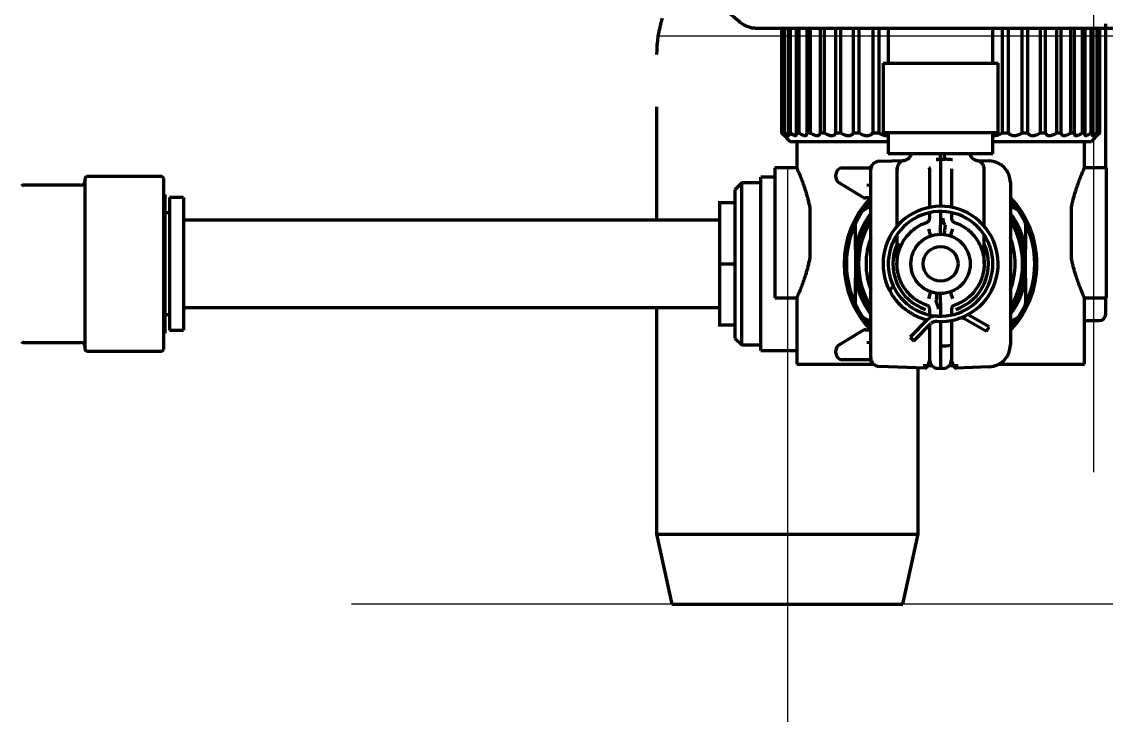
# Model space of a CAD drawing. Header units: inches. Extents: x -2898 to 7248, y 606 to 5598.
# Drawn here: x 4523.8 to 4648.2, y 2282.1 to 2361.6 of the extents above; entities that cross this region are included whole.
import ezdxf

# ---------------------------------------------------------------- set-up
doc = ezdxf.new("R2010")
doc.units = ezdxf.units.IN

# ---------------------------------------------------------------- blocks, each defined once
blk = doc.blocks.new('A$C0B5A562A')
at = {"color": 6}
for p, q in [((0, 50), (0, -50)), ((-50, 0), (50, 0))]:
    blk.add_line(p, q, dxfattribs=at)
blk = doc.blocks.new('A$C29D5572B')
at = {"color": 1}
for p, q in [((0, 50), (0, -50)), ((-50, 0), (50, 0))]:
    blk.add_line(p, q, dxfattribs=at)
blk = doc.blocks.new('A$C0F8E2EAE')
blk.add_blockref('A$C29D5572B', (0, 0))

msp = doc.modelspace()

# ---------------------------------------------------------------- linework, layer by layer
at = {"linetype": 'Continuous', "lineweight": 70}
for p, q in [((4607.94, 2360.84), (4686.54, 2360.84)), ((4610.95, 2360.84), (4610.95, 2348.84)), ((4610.97, 2348.84), (4610.97, 2360.84)), ((4611.16, 2360.84), (4611.16, 2348.84)), ((4611.3, 2348.84), (4611.3, 2360.84)), ((4611.72, 2360.84), (4611.72, 2348.84)), ((4611.97, 2348.84), (4611.97, 2360.84)), ((4612.62, 2360.84), (4612.62, 2348.84)), ((4612.97, 2348.84), (4612.97, 2360.84)), ((4613.84, 2360.84), (4613.84, 2348.84)), ((4614.29, 2348.84), (4614.29, 2360.84)), ((4615.37, 2360.84), (4615.37, 2348.84)), ((4615.9, 2348.84), (4615.9, 2360.84)), ((4617.16, 2360.84), (4617.16, 2348.84)), ((4617.77, 2348.84), (4617.77, 2360.84)), ((4619.18, 2360.84), (4619.18, 2348.84)), ((4619.87, 2348.84), (4619.87, 2360.84)), ((4621.41, 2360.84), (4621.41, 2348.84)), ((4622.14, 2348.84), (4622.14, 2360.84)), ((4623.19, 2360.84), (4623.19, 2356.84)), ((4635.19, 2356.84), (4635.19, 2360.84)), ((4636.25, 2360.84), (4636.25, 2348.84)), ((4636.98, 2348.84), (4636.98, 2360.84)), ((4638.52, 2360.84), (4638.52, 2348.84)), ((4639.2, 2348.84), (4639.2, 2360.84)), ((4640.61, 2360.84), (4640.61, 2348.84)), ((4641.23, 2348.84), (4641.23, 2360.84)), ((4642.48, 2360.84), (4642.48, 2348.84)), ((4643.02, 2348.84), (4643.02, 2360.84)), ((4644.1, 2360.84), (4644.1, 2348.84)), ((4644.54, 2348.84), (4644.54, 2360.84)), ((4645.42, 2360.84), (4645.42, 2348.84)), ((4645.77, 2348.84), (4645.77, 2360.84)), ((4646.42, 2360.84), (4646.42, 2348.84)), ((4646.67, 2348.84), (4646.67, 2360.84)), ((4647.09, 2360.84), (4647.09, 2348.84)), ((4647.23, 2348.84), (4647.23, 2360.84)), ((4647.41, 2360.84), (4647.41, 2348.84)), ((4647.44, 2348.84), (4647.44, 2360.84)), ((4648.13, 2344.84), (4648.13, 2361.35)), ((4622.59, 2356.84), (4635.79, 2356.84)), ((4622.59, 2356.84), (4622.59, 2348.84)), ((4635.79, 2348.84), (4635.79, 2356.84)), ((4596.63, 2351.84), (4596.63, 2351.84)), ((4596.63, 2351.83), (4596.63, 2338.84)), ((4610.95, 2348.84), (4610.97, 2348.84)), ((4611.09, 2348.7), (4611.94, 2347.84)), ((4611.16, 2348.84), (4611.3, 2348.84)), ((4611.72, 2348.84), (4611.97, 2348.84)), ((4612.62, 2348.84), (4612.97, 2348.84)), ((4613.84, 2348.84), (4614.29, 2348.84)), ((4615.37, 2348.84), (4615.9, 2348.84)), ((4617.16, 2348.84), (4617.77, 2348.84)), ((4619.18, 2348.84), (4619.87, 2348.84)), ((4621.41, 2348.84), (4622.14, 2348.84)), ((4635.79, 2348.84), (4622.59, 2348.84)), ((4623.19, 2348.84), (4623.19, 2346.44)), ((4635.19, 2346.44), (4635.19, 2348.84)), ((4636.25, 2348.84), (4636.98, 2348.84)), ((4638.52, 2348.84), (4639.2, 2348.84)), ((4640.61, 2348.84), (4641.23, 2348.84)), ((4642.48, 2348.84), (4643.02, 2348.84)), ((4644.1, 2348.84), (4644.54, 2348.84)), ((4645.42, 2348.84), (4645.77, 2348.84)), ((4646.42, 2348.84), (4646.67, 2348.84)), ((4646.44, 2347.84), (4647.31, 2348.71)), ((4647.09, 2348.84), (4647.23, 2348.84)), ((4647.41, 2348.84), (4647.44, 2348.84)), ((4623.19, 2347.84), (4611.94, 2347.84)), ((4612.69, 2347.84), (4612.69, 2344.75)), ((4646.44, 2347.84), (4635.19, 2347.84)), ((4645.69, 2344.75), (4645.69, 2347.84)), ((4622.16, 2345.6), (4625.06, 2345.7)), ((4629.19, 2346.44), (4623.19, 2346.44)), ((4628.68, 2345.83), (4628.72, 2345.83)), ((4628.72, 2345.83), (4629.19, 2345.84)), ((4635.19, 2346.44), (4629.19, 2346.44)), ((4629.19, 2345.84), (4629.67, 2345.83)), ((4629.19, 2345.84), (4629.19, 2342.35)), ((4629.67, 2345.83), (4629.71, 2345.83)), ((4633.32, 2345.7), (4634.78, 2345.65)), ((4610.19, 2344.84), (4610.19, 2337.39)), ((4612.74, 2344.84), (4610.19, 2344.84)), ((4617.94, 2344.84), (4620.89, 2344.84)), ((4621.19, 2343.6), (4621.19, 2344.6)), ((4624.19, 2344.83), (4624.19, 2338.15)), ((4634.19, 2338.15), (4634.19, 2344.82)), ((4648.19, 2344.84), (4645.65, 2344.84)), ((4648.19, 2344.84), (4648.19, 2329.94)), ((4531.09, 2333.84), (4531.09, 2343.64)), ((4539.89, 2343.84), (4531.29, 2343.84)), ((4540.09, 2343.64), (4540.09, 2333.84)), ((4606.39, 2343.14), (4605.59, 2342.34)), ((4606.39, 2324.54), (4606.39, 2343.14)), ((4608.59, 2343.14), (4606.39, 2343.14)), ((4608.59, 2333.84), (4608.59, 2343.79)), ((4610.19, 2343.79), (4608.59, 2343.79)), ((4617.19, 2343.77), (4617.19, 2344.09)), ((4620.33, 2341.46), (4617.56, 2343.12)), ((4621.19, 2324.09), (4621.19, 2343.6)), ((4637.19, 2343.15), (4637.19, 2324.54)), ((4530.59, 2342.84), (4523.99, 2342.84)), ((4540.29, 2341.79), (4540.09, 2341.79)), ((4540.29, 2325.89), (4540.29, 2341.79)), ((4605.59, 2342.34), (4605.59, 2325.34)), ((4621.19, 2342.84), (4620.74, 2342.83)), ((4627.94, 2340.32), (4627.94, 2342.34)), ((4629.19, 2342.35), (4629.19, 2340.44)), ((4630.44, 2342.34), (4630.44, 2340.32)), ((4540.79, 2341.44), (4540.79, 2326.24)), ((4542.39, 2341.44), (4540.79, 2341.44)), ((4542.39, 2341.44), (4542.39, 2326.24)), ((4605.59, 2340.84), (4603.68, 2340.84)), ((4621.05, 2341.39), (4620.58, 2341.39)), ((4621.19, 2341.39), (4621.05, 2341.39)), ((4540.79, 2339.67), (4540.29, 2339.67)), ((4614.19, 2340.27), (4614.19, 2334.52)), ((4627.94, 2339.06), (4627.94, 2339.71)), ((4629.19, 2339.84), (4629.19, 2338.29)), ((4630.44, 2339.71), (4630.44, 2339.06)), ((4644.19, 2334.52), (4644.19, 2340.27)), ((4603.89, 2338.84), (4542.39, 2338.84)), ((4610.19, 2337.39), (4610.19, 2329.94)), ((4624.19, 2337.16), (4624.19, 2333.82)), ((4634.19, 2333.84), (4634.19, 2337.16)), ((4619.44, 2335.51), (4619.44, 2332.18)), ((4638.94, 2332.18), (4638.94, 2335.51)), ((4531.09, 2324.04), (4531.09, 2333.84)), ((4540.09, 2333.84), (4540.09, 2324.04)), ((4603.89, 2333.84), (4605.59, 2333.84)), ((4608.59, 2323.89), (4608.59, 2333.84)), ((4623.36, 2330.75), (4623.76, 2331.31)), ((4610.19, 2329.94), (4612.74, 2329.94)), ((4612.69, 2330.04), (4612.69, 2322.34)), ((4629.19, 2329.39), (4629.19, 2327.84)), ((4645.65, 2329.94), (4648.19, 2329.94)), ((4645.69, 2322.34), (4645.69, 2330.04)), ((4648.13, 2328.09), (4648.13, 2329.94)), ((4542.39, 2328.84), (4603.89, 2328.84)), ((4596.63, 2328.84), (4596.63, 2302.84)), ((4627.94, 2327.97), (4627.94, 2328.63)), ((4630.44, 2328.63), (4630.44, 2327.97)), ((4540.29, 2328.02), (4540.79, 2328.02)), ((4627.67, 2327.42), (4625.69, 2325.44)), ((4626.11, 2325.01), (4628.09, 2326.99)), ((4629.19, 2327.24), (4629.19, 2325.34)), ((4630.44, 2327.36), (4630.44, 2325.35)), ((4632.03, 2327.51), (4634.46, 2326.11)), ((4634.76, 2326.63), (4632.33, 2328.03)), ((4645.69, 2327.34), (4647.38, 2327.34)), ((4540.09, 2325.89), (4540.29, 2325.89)), ((4540.79, 2326.24), (4542.39, 2326.24)), ((4603.68, 2326.84), (4605.59, 2326.84)), ((4617.56, 2324.56), (4620.33, 2326.22)), ((4620.58, 2326.29), (4621.05, 2326.29)), ((4621.05, 2326.29), (4621.19, 2326.29)), ((4627.94, 2325.35), (4627.94, 2326.85)), ((4634.46, 2326.11), (4634.76, 2326.63)), ((4523.99, 2324.84), (4530.59, 2324.84)), ((4605.59, 2325.34), (4606.39, 2324.54)), ((4606.39, 2324.54), (4608.59, 2324.54)), ((4620.74, 2324.86), (4621.19, 2324.84)), ((4625.69, 2325.44), (4626.11, 2325.01)), ((4629.19, 2325.34), (4629.19, 2321.84)), ((4531.29, 2323.84), (4539.89, 2323.84)), ((4608.59, 2323.89), (4612.69, 2323.89)), ((4617.19, 2323.59), (4617.19, 2323.92)), ((4621.19, 2323.09), (4621.19, 2324.09)), ((4612.69, 2322.34), (4621.53, 2322.34)), ((4620.89, 2322.84), (4617.94, 2322.84)), ((4627.46, 2321.9), (4622.16, 2322.09)), ((4626.63, 2302.84), (4626.63, 2321.93)), ((4628.24, 2322.14), (4627.19, 2322.14)), ((4631.19, 2322.14), (4630.15, 2322.14)), ((4634.78, 2322.04), (4630.93, 2321.9)), ((4635.89, 2322.34), (4645.69, 2322.34)), ((4629.19, 2321.84), (4628.91, 2321.85)), ((4629.48, 2321.85), (4629.19, 2321.84)), ((4596.63, 2302.84), (4598.38, 2294.84)), ((4596.63, 2302.84), (4626.63, 2302.84)), ((4624.88, 2294.84), (4626.63, 2302.84)), ((4598.38, 2294.84), (4624.88, 2294.84))]:
    msp.add_line(p, q, dxfattribs=at)
for radius in [3.4, 2]:
    msp.add_circle((4629.19, 2333.84), radius, dxfattribs=at)
for centre, radius, start, end in [((4610.63, 2357.84), 14, 162.7341, 180), ((4622.19, 2344.6), 1, 92, 180), ((4634.69, 2343.15), 2.5, 0, 88), ((4617.94, 2344.09), 0.75, 90, 180), ((4620.89, 2345.34), 0.5, 270, 330.2179), ((4636.15, 2344.12), 0.75, 7.4243, 33.5209), ((4530.59, 2343.34), 0.5, 270, 0), ((4531.29, 2343.64), 0.2, 90, 180), ((4539.89, 2343.64), 0.2, 0, 90), ((4617.94, 2343.77), 0.75, 180, 239.0362), ((4523.99, 2342.64), 0.2, 90, 145.1501), ((4629.19, 2333.84), 11.05, 136.2544, 223.6106), ((4629.19, 2333.84), 10.8, 137.9093, 145.4744), ((4620.58, 2341.89), 0.5, 239.0362, 270), ((4629.19, 2333.84), 11.05, 0, 43.6163), ((4629.19, 2333.84), 10.8, 34.5256, 42.2062), ((4629.19, 2333.84), 10.8, 145.4744, 154.5256), ((4629.19, 2333.84), 9.89, 143.9795, 170.3074), ((4629.19, 2333.84), 6.6, 266.435, 207.9643), ((4629.19, 2333.84), 6, 266.435, 205), ((4629.19, 2333.84), 9.89, 9.6926, 36.0205), ((4629.19, 2333.84), 10.8, 25.4744, 34.5256), ((4629.19, 2333.84), 10.8, 154.5256, 205.4744), ((4629.19, 2333.84), 9.65, 145.9969, 213.9975), ((4629.19, 2333.84), 9.4, 148.3256, 211.6687), ((4627.44, 2339.06), 0.5, 288.553, 0), ((4629.19, 2333.84), 9.65, 326.0025, 34.0031), ((4629.19, 2333.84), 9.4, 328.3313, 31.6744), ((4629.19, 2333.84), 10.8, 334.5256, 25.4744), ((4629.19, 2333.84), 8.55, 159.3338, 200.6606), ((4629.19, 2333.84), 8.55, 339.3394, 20.6663), ((4629.21, 2333.84), 5.5, 155.701, 251.447), ((4629.18, 2333.84), 5.5, 288.553, 24.299), ((4629.19, 2333.84), 11.05, 316.3838, 0), ((4629.19, 2333.84), 9.89, 189.6926, 216.0205), ((4629.19, 2333.84), 9.89, 323.9795, 350.3074), ((4629.19, 2333.84), 6.6, 207.9643, 230.365), ((4629.19, 2333.84), 6, 205, 229.9003), ((4629.19, 2333.84), 10.8, 205.4744, 214.5256), ((4629.19, 2333.84), 6, 241.3794, 266.4349), ((4630.94, 2328.63), 0.5, 108.553, 180), ((4629.19, 2333.84), 10.8, 325.4744, 334.5256), ((4629.19, 2333.84), 10.8, 214.5256, 222.2062), ((4629.19, 2333.84), 6.6, 240.7973, 256.651), ((4628.73, 2326.36), 1.5, 86.435, 135), ((4628.73, 2326.36), 0.9, 86.435, 135), ((4631.58, 2326.73), 0.9, 60, 108.565), ((4629.19, 2333.84), 10.8, 317.7938, 325.4744), ((4647.38, 2328.09), 0.75, 270, 0), ((4620.58, 2325.79), 0.5, 90, 120.9638), ((4523.99, 2325.04), 0.2, 214.8499, 270), ((4530.59, 2324.34), 0.5, 0, 90), ((4617.94, 2323.92), 0.75, 120.9638, 180), ((4629.19, 2333.84), 9.4, 270, 277.83), ((4634.69, 2324.54), 2.5, 272, 0), ((4531.29, 2324.04), 0.2, 180, 270), ((4539.89, 2324.04), 0.2, 270, 0), ((4617.94, 2323.59), 0.75, 180, 270), ((4620.89, 2322.34), 0.5, 29.7821, 90), ((4622.19, 2323.09), 1, 180, 268), ((4628.94, 2322.85), 1, 180, 268), ((4629.44, 2322.85), 1, 272.0003, 0)]:
    msp.add_arc(centre, radius, start, end, dxfattribs=at)
for centre, major_axis, ratio, start_param, end_param in [((4624.74, 2346.91), (-0.08, 1.25), 1, 3.110906, 4.269188), ((4629.75, 2347.07), (0.04, 1.25), 0.125617, 2.104923, 3.141592), ((4633.64, 2346.91), (-0.06, -1.25), 1, 5.137549, 6.080834), ((4629.75, 2338.26), (-0.16, -1.24), 0.034627, 4.716776, 5.709782), ((4627.71, 2338.04), (-0.42, 1.18), 0.029745, 3.715033, 4.5108), ((4630.68, 2338.04), (-0.42, -1.18), 0.029679, 4.913974, 5.709741), ((4627.71, 2329.65), (-0.42, -1.18), 0.029679, 1.772384, 2.56815), ((4630.68, 2329.65), (-0.42, 1.18), 0.029745, 0.573434, 1.369194), ((4628.63, 2329.43), (-0.16, -1.24), 0.034627, 1.575184, 2.568189)]:
    msp.add_ellipse(centre, major_axis=major_axis, ratio=ratio, start_param=start_param, end_param=end_param, dxfattribs=at)
for points in [[(4607.94, 2360.84), (4607.87, 2360.84), (4607.72, 2360.85), (4607.49, 2360.89), (4607.26, 2360.95), (4607.03, 2361.04), (4606.8, 2361.15), (4606.57, 2361.28), (4606.34, 2361.43), (4606.12, 2361.59), (4605.89, 2361.78), (4605.66, 2361.97), (4605.43, 2362.18), (4605.2, 2362.4), (4604.97, 2362.62), (4604.82, 2362.77), (4604.74, 2362.84)], [(4628.72, 2345.83), (4628.74, 2345.83), (4628.78, 2345.83), (4628.83, 2345.82), (4628.87, 2345.79), (4628.9, 2345.75), (4628.9, 2345.71), (4628.9, 2345.68)], [(4627.94, 2344.73), (4627.94, 2344.74), (4627.94, 2344.77), (4627.93, 2344.8), (4627.92, 2344.82), (4627.9, 2344.83), (4627.89, 2344.83), (4627.88, 2344.83)], [(4603.89, 2333.84), (4603.89, 2334.76), (4603.89, 2336.59), (4603.89, 2338.92), (4603.89, 2340.48), (4603.89, 2340.84), (4603.89, 2340.84)], [(4620.3, 2339.96), (4620.59, 2340.13), (4620.88, 2340.3), (4621.17, 2340.47)], [(4637.2, 2340.48), (4637.5, 2340.31), (4637.8, 2340.13), (4638.09, 2339.96)], [(4603.89, 2326.84), (4603.89, 2326.84), (4603.89, 2327.21), (4603.89, 2328.76), (4603.89, 2331.09), (4603.89, 2332.93), (4603.89, 2333.84)], [(4625.41, 2328.44), (4625.33, 2328.49), (4625.18, 2328.6), (4625.05, 2328.71), (4624.98, 2328.76)], [(4625.33, 2329.25), (4625.39, 2329.2), (4625.53, 2329.09), (4625.68, 2328.98), (4625.75, 2328.93)], [(4625.97, 2328.08), (4625.91, 2328.12), (4625.78, 2328.2), (4625.59, 2328.31), (4625.47, 2328.4), (4625.41, 2328.44)], [(4625.75, 2328.93), (4625.81, 2328.89), (4625.93, 2328.81), (4626.12, 2328.69), (4626.25, 2328.61), (4626.32, 2328.58)], [(4621.19, 2327.21), (4620.89, 2327.38), (4620.59, 2327.55), (4620.3, 2327.72)], [(4638.09, 2327.72), (4637.8, 2327.55), (4637.5, 2327.38), (4637.2, 2327.21)]]:
    msp.add_open_spline(points, degree=3, dxfattribs=at)
for points, knots in [([(4611.09, 2348.7), (4611.08, 2348.7), (4611.07, 2348.71), (4611.03, 2348.76), (4610.99, 2348.8), (4610.95, 2348.84)], [0, 0, 0, 0, 0.201198, 0.201198, 1, 1, 1, 1]), ([(4610.97, 2348.84), (4611.02, 2348.8), (4611.06, 2348.76), (4611.12, 2348.7), (4611.14, 2348.69), (4611.17, 2348.66), (4611.18, 2348.66), (4611.2, 2348.64), (4611.21, 2348.63), (4611.25, 2348.6), (4611.27, 2348.58), (4611.31, 2348.56), (4611.32, 2348.55), (4611.32, 2348.55), (4611.33, 2348.55), (4611.33, 2348.55)], [0, 0, 0, 0, 0.281621, 0.281621, 0.422431, 0.422431, 0.492836, 0.492836, 0.563241, 0.563241, 0.844862, 0.844862, 0.985673, 0.985673, 1, 1, 1, 1]), ([(4611.35, 2348.55), (4611.35, 2348.56), (4611.35, 2348.56), (4611.35, 2348.57), (4611.35, 2348.57), (4611.34, 2348.58), (4611.33, 2348.6), (4611.32, 2348.61), (4611.31, 2348.64), (4611.3, 2348.66), (4611.27, 2348.69), (4611.26, 2348.7), (4611.22, 2348.76), (4611.19, 2348.8), (4611.16, 2348.84)], [0, 0, 0, 0, 0.10401, 0.10401, 0.178675, 0.178675, 0.253341, 0.402673, 0.402673, 0.552005, 0.552005, 0.701337, 0.701337, 1, 1, 1, 1]), ([(4611.3, 2348.84), (4611.35, 2348.8), (4611.4, 2348.76), (4611.47, 2348.7), (4611.5, 2348.69), (4611.53, 2348.66), (4611.54, 2348.66), (4611.56, 2348.64), (4611.58, 2348.63), (4611.63, 2348.6), (4611.67, 2348.58), (4611.71, 2348.56), (4611.73, 2348.55), (4611.75, 2348.55), (4611.75, 2348.55), (4611.77, 2348.54), (4611.77, 2348.54), (4611.8, 2348.54), (4611.81, 2348.55), (4611.82, 2348.57), (4611.82, 2348.57), (4611.82, 2348.58), (4611.82, 2348.6), (4611.82, 2348.61), (4611.81, 2348.64), (4611.81, 2348.66), (4611.8, 2348.69), (4611.79, 2348.7), (4611.76, 2348.76), (4611.74, 2348.8), (4611.72, 2348.84)], [0, 0, 0, 0, 0.125, 0.125, 0.1875, 0.1875, 0.21875, 0.21875, 0.25, 0.25, 0.375, 0.375, 0.4375, 0.4375, 0.46875, 0.46875, 0.5, 0.5, 0.625, 0.625, 0.65625, 0.65625, 0.6875, 0.75, 0.75, 0.8125, 0.8125, 0.875, 0.875, 1, 1, 1, 1]), ([(4611.97, 2348.84), (4612.03, 2348.8), (4612.08, 2348.76), (4612.17, 2348.7), (4612.19, 2348.69), (4612.23, 2348.66), (4612.25, 2348.66), (4612.27, 2348.64), (4612.29, 2348.63), (4612.35, 2348.6), (4612.4, 2348.58), (4612.46, 2348.56), (4612.48, 2348.55), (4612.51, 2348.55), (4612.52, 2348.55), (4612.53, 2348.54), (4612.54, 2348.54), (4612.58, 2348.54), (4612.61, 2348.55), (4612.63, 2348.57), (4612.63, 2348.57), (4612.64, 2348.58), (4612.65, 2348.6), (4612.65, 2348.61), (4612.66, 2348.64), (4612.66, 2348.66), (4612.66, 2348.69), (4612.66, 2348.7), (4612.65, 2348.76), (4612.64, 2348.8), (4612.62, 2348.84)], [0, 0, 0, 0, 0.125, 0.125, 0.1875, 0.1875, 0.21875, 0.21875, 0.25, 0.25, 0.375, 0.375, 0.4375, 0.4375, 0.46875, 0.46875, 0.5, 0.5, 0.625, 0.625, 0.65625, 0.65625, 0.6875, 0.75, 0.75, 0.8125, 0.8125, 0.875, 0.875, 1, 1, 1, 1]), ([(4612.97, 2348.84), (4613.04, 2348.8), (4613.1, 2348.76), (4613.19, 2348.7), (4613.22, 2348.69), (4613.27, 2348.66), (4613.28, 2348.66), (4613.31, 2348.64), (4613.33, 2348.63), (4613.4, 2348.6), (4613.46, 2348.58), (4613.53, 2348.56), (4613.56, 2348.55), (4613.59, 2348.55), (4613.6, 2348.55), (4613.63, 2348.54), (4613.64, 2348.54), (4613.69, 2348.54), (4613.72, 2348.55), (4613.76, 2348.57), (4613.77, 2348.57), (4613.78, 2348.58), (4613.8, 2348.6), (4613.81, 2348.61), (4613.83, 2348.64), (4613.83, 2348.66), (4613.84, 2348.69), (4613.85, 2348.7), (4613.85, 2348.76), (4613.85, 2348.8), (4613.84, 2348.84)], [0, 0, 0, 0, 0.125, 0.125, 0.1875, 0.1875, 0.21875, 0.21875, 0.25, 0.25, 0.375, 0.375, 0.4375, 0.4375, 0.46875, 0.46875, 0.5, 0.5, 0.625, 0.625, 0.65625, 0.65625, 0.6875, 0.75, 0.75, 0.8125, 0.8125, 0.875, 0.875, 1, 1, 1, 1]), ([(4614.29, 2348.84), (4614.36, 2348.8), (4614.43, 2348.76), (4614.53, 2348.7), (4614.56, 2348.69), (4614.61, 2348.66), (4614.63, 2348.66), (4614.66, 2348.64), (4614.68, 2348.63), (4614.76, 2348.6), (4614.82, 2348.58), (4614.91, 2348.56), (4614.94, 2348.55), (4614.98, 2348.55), (4615, 2348.55), (4615.02, 2348.54), (4615.04, 2348.54), (4615.1, 2348.54), (4615.14, 2348.55), (4615.19, 2348.57), (4615.2, 2348.57), (4615.22, 2348.58), (4615.25, 2348.6), (4615.27, 2348.61), (4615.29, 2348.64), (4615.31, 2348.66), (4615.33, 2348.69), (4615.33, 2348.7), (4615.35, 2348.76), (4615.36, 2348.8), (4615.37, 2348.84)], [0, 0, 0, 0, 0.125, 0.125, 0.1875, 0.1875, 0.21875, 0.21875, 0.25, 0.25, 0.375, 0.375, 0.4375, 0.4375, 0.46875, 0.46875, 0.5, 0.5, 0.625, 0.625, 0.65625, 0.65625, 0.6875, 0.75, 0.75, 0.8125, 0.8125, 0.875, 0.875, 1, 1, 1, 1]), ([(4615.9, 2348.84), (4615.97, 2348.8), (4616.04, 2348.76), (4616.15, 2348.7), (4616.19, 2348.69), (4616.24, 2348.66), (4616.26, 2348.66), (4616.29, 2348.64), (4616.31, 2348.63), (4616.4, 2348.6), (4616.47, 2348.58), (4616.57, 2348.56), (4616.6, 2348.55), (4616.65, 2348.55), (4616.66, 2348.55), (4616.69, 2348.54), (4616.71, 2348.54), (4616.78, 2348.54), (4616.84, 2348.55), (4616.9, 2348.57), (4616.91, 2348.57), (4616.93, 2348.58), (4616.97, 2348.6), (4617, 2348.61), (4617.03, 2348.64), (4617.05, 2348.66), (4617.08, 2348.69), (4617.09, 2348.7), (4617.13, 2348.76), (4617.14, 2348.8), (4617.16, 2348.84)], [0, 0, 0, 0, 0.125, 0.125, 0.1875, 0.1875, 0.21875, 0.21875, 0.25, 0.25, 0.375, 0.375, 0.4375, 0.4375, 0.46875, 0.46875, 0.5, 0.5, 0.625, 0.625, 0.65625, 0.65625, 0.6875, 0.75, 0.75, 0.8125, 0.8125, 0.875, 0.875, 1, 1, 1, 1]), ([(4617.77, 2348.84), (4617.84, 2348.8), (4617.92, 2348.76), (4618.03, 2348.7), (4618.06, 2348.69), (4618.12, 2348.66), (4618.14, 2348.66), (4618.17, 2348.64), (4618.19, 2348.63), (4618.29, 2348.6), (4618.36, 2348.58), (4618.47, 2348.56), (4618.5, 2348.55), (4618.56, 2348.55), (4618.57, 2348.55), (4618.61, 2348.54), (4618.63, 2348.54), (4618.71, 2348.54), (4618.77, 2348.55), (4618.84, 2348.57), (4618.86, 2348.57), (4618.88, 2348.58), (4618.92, 2348.6), (4618.96, 2348.61), (4619.01, 2348.64), (4619.03, 2348.66), (4619.07, 2348.69), (4619.08, 2348.7), (4619.13, 2348.76), (4619.16, 2348.8), (4619.18, 2348.84)], [0, 0, 0, 0, 0.125, 0.125, 0.1875, 0.1875, 0.21875, 0.21875, 0.25, 0.25, 0.375, 0.375, 0.4375, 0.4375, 0.46875, 0.46875, 0.5, 0.5, 0.625, 0.625, 0.65625, 0.65625, 0.6875, 0.75, 0.75, 0.8125, 0.8125, 0.875, 0.875, 1, 1, 1, 1]), ([(4619.87, 2348.84), (4619.94, 2348.8), (4620.01, 2348.76), (4620.12, 2348.7), (4620.16, 2348.69), (4620.21, 2348.66), (4620.23, 2348.66), (4620.27, 2348.64), (4620.29, 2348.63), (4620.39, 2348.6), (4620.46, 2348.58), (4620.58, 2348.56), (4620.62, 2348.55), (4620.67, 2348.55), (4620.69, 2348.55), (4620.73, 2348.54), (4620.75, 2348.54), (4620.84, 2348.54), (4620.91, 2348.55), (4620.99, 2348.57), (4621, 2348.57), (4621.04, 2348.58), (4621.08, 2348.6), (4621.12, 2348.61), (4621.18, 2348.64), (4621.2, 2348.66), (4621.25, 2348.69), (4621.27, 2348.7), (4621.34, 2348.76), (4621.37, 2348.8), (4621.41, 2348.84)], [0, 0, 0, 0, 0.125, 0.125, 0.1875, 0.1875, 0.21875, 0.21875, 0.25, 0.25, 0.375, 0.375, 0.4375, 0.4375, 0.46875, 0.46875, 0.5, 0.5, 0.625, 0.625, 0.65625, 0.65625, 0.6875, 0.75, 0.75, 0.8125, 0.8125, 0.875, 0.875, 1, 1, 1, 1]), ([(4622.14, 2348.84), (4622.21, 2348.8), (4622.28, 2348.76), (4622.39, 2348.7), (4622.43, 2348.69), (4622.48, 2348.66), (4622.5, 2348.66), (4622.54, 2348.64), (4622.56, 2348.63), (4622.66, 2348.6), (4622.74, 2348.58), (4622.86, 2348.56), (4622.9, 2348.55), (4622.96, 2348.55), (4622.97, 2348.55), (4623.01, 2348.54), (4623.03, 2348.54), (4623.1, 2348.54), (4623.15, 2348.55), (4623.2, 2348.55)], [0, 0, 0, 0, 0.215291, 0.215291, 0.322937, 0.322937, 0.376759, 0.376759, 0.430582, 0.430582, 0.645873, 0.645873, 0.753519, 0.753519, 0.807341, 0.807341, 0.861164, 0.861164, 1, 1, 1, 1]), ([(4635.19, 2348.55), (4635.2, 2348.55), (4635.21, 2348.55), (4635.24, 2348.55), (4635.25, 2348.55), (4635.29, 2348.54), (4635.31, 2348.54), (4635.41, 2348.54), (4635.49, 2348.55), (4635.59, 2348.57), (4635.61, 2348.57), (4635.65, 2348.58), (4635.71, 2348.6), (4635.77, 2348.61), (4635.85, 2348.64), (4635.88, 2348.66), (4635.96, 2348.69), (4636, 2348.7), (4636.11, 2348.76), (4636.18, 2348.8), (4636.25, 2348.84)], [0, 0, 0, 0, 0.025315, 0.025315, 0.079464, 0.079464, 0.133613, 0.133613, 0.35021, 0.35021, 0.404359, 0.404359, 0.458508, 0.566807, 0.566807, 0.675105, 0.675105, 0.783403, 0.783403, 1, 1, 1, 1]), ([(4636.98, 2348.84), (4637.01, 2348.8), (4637.05, 2348.76), (4637.11, 2348.7), (4637.14, 2348.69), (4637.17, 2348.66), (4637.18, 2348.66), (4637.21, 2348.64), (4637.22, 2348.63), (4637.29, 2348.6), (4637.35, 2348.58), (4637.44, 2348.56), (4637.48, 2348.55), (4637.53, 2348.55), (4637.55, 2348.55), (4637.58, 2348.54), (4637.6, 2348.54), (4637.69, 2348.54), (4637.77, 2348.55), (4637.86, 2348.57), (4637.88, 2348.57), (4637.92, 2348.58), (4637.98, 2348.6), (4638.04, 2348.61), (4638.12, 2348.64), (4638.15, 2348.66), (4638.23, 2348.69), (4638.27, 2348.7), (4638.38, 2348.76), (4638.45, 2348.8), (4638.52, 2348.84)], [0, 0, 0, 0, 0.125, 0.125, 0.1875, 0.1875, 0.21875, 0.21875, 0.25, 0.25, 0.375, 0.375, 0.4375, 0.4375, 0.46875, 0.46875, 0.5, 0.5, 0.625, 0.625, 0.65625, 0.65625, 0.6875, 0.75, 0.75, 0.8125, 0.8125, 0.875, 0.875, 1, 1, 1, 1]), ([(4639.2, 2348.84), (4639.23, 2348.8), (4639.25, 2348.76), (4639.3, 2348.7), (4639.32, 2348.69), (4639.35, 2348.66), (4639.36, 2348.66), (4639.38, 2348.64), (4639.39, 2348.63), (4639.45, 2348.6), (4639.5, 2348.58), (4639.59, 2348.56), (4639.61, 2348.55), (4639.66, 2348.55), (4639.68, 2348.55), (4639.71, 2348.54), (4639.73, 2348.54), (4639.81, 2348.54), (4639.88, 2348.55), (4639.97, 2348.57), (4639.99, 2348.57), (4640.03, 2348.58), (4640.08, 2348.6), (4640.14, 2348.61), (4640.21, 2348.64), (4640.25, 2348.66), (4640.32, 2348.69), (4640.36, 2348.7), (4640.47, 2348.76), (4640.54, 2348.8), (4640.61, 2348.84)], [0, 0, 0, 0, 0.125, 0.125, 0.1875, 0.1875, 0.21875, 0.21875, 0.25, 0.25, 0.375, 0.375, 0.4375, 0.4375, 0.46875, 0.46875, 0.5, 0.5, 0.625, 0.625, 0.65625, 0.65625, 0.6875, 0.75, 0.75, 0.8125, 0.8125, 0.875, 0.875, 1, 1, 1, 1]), ([(4641.23, 2348.84), (4641.24, 2348.8), (4641.26, 2348.76), (4641.3, 2348.7), (4641.31, 2348.69), (4641.33, 2348.66), (4641.34, 2348.66), (4641.36, 2348.64), (4641.36, 2348.63), (4641.41, 2348.6), (4641.45, 2348.58), (4641.52, 2348.56), (4641.55, 2348.55), (4641.59, 2348.55), (4641.6, 2348.55), (4641.63, 2348.54), (4641.65, 2348.54), (4641.72, 2348.54), (4641.78, 2348.55), (4641.87, 2348.57), (4641.89, 2348.57), (4641.92, 2348.58), (4641.97, 2348.6), (4642.02, 2348.61), (4642.09, 2348.64), (4642.13, 2348.66), (4642.2, 2348.69), (4642.24, 2348.7), (4642.34, 2348.76), (4642.41, 2348.8), (4642.48, 2348.84)], [0, 0, 0, 0, 0.125, 0.125, 0.1875, 0.1875, 0.21875, 0.21875, 0.25, 0.25, 0.375, 0.375, 0.4375, 0.4375, 0.46875, 0.46875, 0.5, 0.5, 0.625, 0.625, 0.65625, 0.65625, 0.6875, 0.75, 0.75, 0.8125, 0.8125, 0.875, 0.875, 1, 1, 1, 1]), ([(4643.02, 2348.84), (4643.03, 2348.8), (4643.03, 2348.76), (4643.05, 2348.7), (4643.06, 2348.69), (4643.08, 2348.66), (4643.08, 2348.66), (4643.09, 2348.64), (4643.1, 2348.63), (4643.13, 2348.6), (4643.16, 2348.58), (4643.22, 2348.56), (4643.24, 2348.55), (4643.28, 2348.55), (4643.29, 2348.55), (4643.31, 2348.54), (4643.33, 2348.54), (4643.39, 2348.54), (4643.44, 2348.55), (4643.52, 2348.57), (4643.53, 2348.57), (4643.57, 2348.58), (4643.61, 2348.6), (4643.66, 2348.61), (4643.73, 2348.64), (4643.76, 2348.66), (4643.83, 2348.69), (4643.86, 2348.7), (4643.96, 2348.76), (4644.03, 2348.8), (4644.1, 2348.84)], [0, 0, 0, 0, 0.125, 0.125, 0.1875, 0.1875, 0.21875, 0.21875, 0.25, 0.25, 0.375, 0.375, 0.4375, 0.4375, 0.46875, 0.46875, 0.5, 0.5, 0.625, 0.625, 0.65625, 0.65625, 0.6875, 0.75, 0.75, 0.8125, 0.8125, 0.875, 0.875, 1, 1, 1, 1]), ([(4644.54, 2348.84), (4644.54, 2348.8), (4644.54, 2348.76), (4644.54, 2348.7), (4644.54, 2348.69), (4644.55, 2348.66), (4644.55, 2348.66), (4644.56, 2348.64), (4644.56, 2348.63), (4644.58, 2348.6), (4644.6, 2348.58), (4644.65, 2348.56), (4644.66, 2348.55), (4644.69, 2348.55), (4644.7, 2348.55), (4644.72, 2348.54), (4644.73, 2348.54), (4644.78, 2348.54), (4644.83, 2348.55), (4644.89, 2348.57), (4644.9, 2348.57), (4644.93, 2348.58), (4644.97, 2348.6), (4645.01, 2348.61), (4645.07, 2348.64), (4645.1, 2348.66), (4645.16, 2348.69), (4645.2, 2348.7), (4645.29, 2348.76), (4645.35, 2348.8), (4645.42, 2348.84)], [0, 0, 0, 0, 0.125, 0.125, 0.1875, 0.1875, 0.21875, 0.21875, 0.25, 0.25, 0.375, 0.375, 0.4375, 0.4375, 0.46875, 0.46875, 0.5, 0.5, 0.625, 0.625, 0.65625, 0.65625, 0.6875, 0.75, 0.75, 0.8125, 0.8125, 0.875, 0.875, 1, 1, 1, 1]), ([(4645.77, 2348.84), (4645.75, 2348.8), (4645.74, 2348.76), (4645.73, 2348.7), (4645.73, 2348.69), (4645.73, 2348.66), (4645.73, 2348.66), (4645.73, 2348.64), (4645.73, 2348.63), (4645.73, 2348.6), (4645.75, 2348.58), (4645.77, 2348.56), (4645.78, 2348.55), (4645.8, 2348.55), (4645.81, 2348.55), (4645.82, 2348.54), (4645.83, 2348.54), (4645.87, 2348.54), (4645.9, 2348.55), (4645.96, 2348.57), (4645.97, 2348.57), (4645.99, 2348.58), (4646.02, 2348.6), (4646.06, 2348.61), (4646.11, 2348.64), (4646.14, 2348.66), (4646.19, 2348.69), (4646.22, 2348.7), (4646.3, 2348.76), (4646.36, 2348.8), (4646.42, 2348.84)], [0, 0, 0, 0, 0.125, 0.125, 0.1875, 0.1875, 0.21875, 0.21875, 0.25, 0.25, 0.375, 0.375, 0.4375, 0.4375, 0.46875, 0.46875, 0.5, 0.5, 0.625, 0.625, 0.65625, 0.65625, 0.6875, 0.75, 0.75, 0.8125, 0.8125, 0.875, 0.875, 1, 1, 1, 1]), ([(4646.67, 2348.84), (4646.64, 2348.8), (4646.62, 2348.76), (4646.6, 2348.7), (4646.59, 2348.69), (4646.58, 2348.66), (4646.58, 2348.66), (4646.57, 2348.64), (4646.57, 2348.63), (4646.56, 2348.6), (4646.56, 2348.58), (4646.57, 2348.56), (4646.58, 2348.55), (4646.59, 2348.55), (4646.59, 2348.55), (4646.6, 2348.54), (4646.61, 2348.54), (4646.63, 2348.54), (4646.66, 2348.55), (4646.7, 2348.57), (4646.71, 2348.57), (4646.72, 2348.58), (4646.75, 2348.6), (4646.78, 2348.61), (4646.82, 2348.64), (4646.84, 2348.66), (4646.89, 2348.69), (4646.91, 2348.7), (4646.99, 2348.76), (4647.04, 2348.8), (4647.09, 2348.84)], [0, 0, 0, 0, 0.125, 0.125, 0.1875, 0.1875, 0.21875, 0.21875, 0.25, 0.25, 0.375, 0.375, 0.4375, 0.4375, 0.46875, 0.46875, 0.5, 0.5, 0.625, 0.625, 0.65625, 0.65625, 0.6875, 0.75, 0.75, 0.8125, 0.8125, 0.875, 0.875, 1, 1, 1, 1]), ([(4647.23, 2348.84), (4647.2, 2348.8), (4647.17, 2348.76), (4647.13, 2348.7), (4647.11, 2348.69), (4647.1, 2348.66), (4647.09, 2348.66), (4647.08, 2348.64), (4647.08, 2348.63), (4647.06, 2348.6), (4647.04, 2348.58), (4647.04, 2348.56), (4647.04, 2348.55), (4647.04, 2348.55), (4647.04, 2348.55), (4647.04, 2348.54), (4647.04, 2348.54), (4647.05, 2348.54), (4647.07, 2348.55), (4647.1, 2348.57), (4647.1, 2348.57), (4647.11, 2348.58), (4647.13, 2348.6), (4647.16, 2348.61), (4647.19, 2348.64), (4647.21, 2348.66), (4647.24, 2348.69), (4647.26, 2348.7), (4647.32, 2348.76), (4647.37, 2348.8), (4647.41, 2348.84)], [0, 0, 0, 0, 0.125, 0.125, 0.1875, 0.1875, 0.21875, 0.21875, 0.25, 0.25, 0.375, 0.375, 0.4375, 0.4375, 0.46875, 0.46875, 0.5, 0.5, 0.625, 0.625, 0.65625, 0.65625, 0.6875, 0.75, 0.75, 0.8125, 0.8125, 0.875, 0.875, 1, 1, 1, 1]), ([(4647.44, 2348.84), (4647.4, 2348.8), (4647.36, 2348.76), (4647.31, 2348.71), (4647.31, 2348.71), (4647.3, 2348.7)], [0, 0, 0, 0, 0.808653, 0.808653, 1, 1, 1, 1]), ([(4625, 2345.68), (4624.89, 2345.66), (4624.67, 2345.58), (4624.4, 2345.34), (4624.22, 2345.02), (4624.19, 2344.79), (4624.2, 2344.67)], [0, 0, 0, 0, 0.242094, 0.500003, 0.75791, 1, 1, 1, 1]), ([(4629.19, 2345.84), (4629.19, 2345.84), (4629.19, 2345.85), (4629.19, 2345.88), (4629.19, 2345.89), (4629.19, 2345.9), (4629.19, 2345.91), (4629.19, 2345.92), (4629.19, 2345.93), (4629.19, 2345.97), (4629.19, 2346.01), (4629.19, 2346.06), (4629.19, 2346.08), (4629.19, 2346.1), (4629.19, 2346.11), (4629.19, 2346.15), (4629.19, 2346.18), (4629.19, 2346.27), (4629.19, 2346.33), (4629.19, 2346.41), (4629.19, 2346.43), (4629.19, 2346.44)], [0, 0, 0, 0, 0.187676, 0.187676, 0.284151, 0.284151, 0.332389, 0.332389, 0.380627, 0.380627, 0.573578, 0.573578, 0.621816, 0.621816, 0.670053, 0.670053, 0.766529, 0.766529, 0.95948, 0.95948, 1, 1, 1, 1]), ([(4630.56, 2345.78), (4630.48, 2345.78), (4630.41, 2345.78), (4630.26, 2345.79), (4630.19, 2345.79), (4630.05, 2345.8), (4629.98, 2345.81), (4629.88, 2345.82), (4629.85, 2345.82), (4629.78, 2345.82), (4629.74, 2345.82), (4629.71, 2345.83)], [0, 0, 0, 0, 0.25, 0.25, 0.5, 0.5, 0.75, 0.75, 0.875, 0.875, 1, 1, 1, 1]), ([(4634.19, 2344.67), (4634.19, 2344.79), (4634.16, 2345.02), (4633.99, 2345.34), (4633.72, 2345.58), (4633.5, 2345.66), (4633.38, 2345.68)], [0, 0, 0, 0, 0.242095, 0.500006, 0.757914, 1, 1, 1, 1]), ([(4612.69, 2344.84), (4612.69, 2344.84), (4612.7, 2344.83), (4612.72, 2344.79), (4612.73, 2344.75), (4612.74, 2344.75), (4612.74, 2344.73), (4612.75, 2344.72), (4612.76, 2344.7), (4612.77, 2344.68), (4612.79, 2344.62), (4612.84, 2344.52), (4612.91, 2344.34), (4612.98, 2344.2), (4613.03, 2344.08), (4613.04, 2344.04), (4613.07, 2343.97), (4613.08, 2343.95), (4613.09, 2343.91), (4613.14, 2343.79), (4613.23, 2343.58), (4613.35, 2343.26), (4613.43, 2343.03), (4613.49, 2342.85), (4613.53, 2342.75), (4613.56, 2342.66), (4613.58, 2342.59), (4613.59, 2342.56), (4613.65, 2342.39), (4613.73, 2342.12), (4613.86, 2341.69), (4613.98, 2341.24), (4614.05, 2340.93), (4614.13, 2340.6), (4614.16, 2340.44), (4614.19, 2340.27)], [0, 0, 0, 0, 0.062266, 0.124781, 0.124781, 0.14041, 0.14041, 0.156039, 0.156039, 0.187297, 0.187297, 0.249812, 0.312328, 0.374844, 0.374844, 0.406102, 0.406102, 0.42173, 0.42173, 0.437359, 0.499875, 0.562391, 0.624906, 0.624906, 0.656164, 0.671793, 0.671793, 0.687422, 0.687422, 0.749937, 0.812453, 0.874969, 0.937484, 0.937484, 1, 1, 1, 1]), ([(4627.94, 2342.34), (4627.94, 2342.51), (4627.94, 2342.87), (4627.94, 2343.37), (4627.94, 2343.82), (4627.94, 2344.22), (4627.94, 2344.53), (4627.94, 2344.68), (4627.94, 2344.73)], [0, 0, 0, 0, 0.166853, 0.330789, 0.494535, 0.660664, 0.82941, 1, 1, 1, 1]), ([(4630.44, 2344.73), (4630.44, 2344.68), (4630.44, 2344.53), (4630.44, 2344.22), (4630.44, 2343.83), (4630.44, 2343.38), (4630.44, 2342.88), (4630.44, 2342.52), (4630.44, 2342.34)], [0, 0, 0, 0, 0.170153, 0.338815, 0.505661, 0.664621, 0.826311, 1, 1, 1, 1]), ([(4644.19, 2340.27), (4644.23, 2340.44), (4644.26, 2340.6), (4644.33, 2340.93), (4644.41, 2341.24), (4644.53, 2341.7), (4644.61, 2341.98), (4644.68, 2342.19), (4644.7, 2342.26), (4644.73, 2342.36), (4644.74, 2342.4), (4644.76, 2342.46), (4644.82, 2342.63), (4644.92, 2342.91), (4645.04, 2343.26), (4645.16, 2343.58), (4645.24, 2343.77), (4645.28, 2343.88), (4645.29, 2343.91), (4645.31, 2343.95), (4645.32, 2343.97), (4645.35, 2344.04), (4645.36, 2344.08), (4645.41, 2344.2), (4645.47, 2344.34), (4645.55, 2344.52), (4645.59, 2344.62), (4645.63, 2344.7), (4645.64, 2344.73), (4645.66, 2344.77), (4645.66, 2344.77), (4645.67, 2344.79), (4645.68, 2344.8), (4645.68, 2344.82), (4645.69, 2344.84), (4645.69, 2344.84), (4645.69, 2344.84)], [0, 0, 0, 0, 0.062484, 0.062484, 0.124969, 0.187453, 0.249938, 0.249938, 0.28118, 0.28118, 0.296801, 0.296801, 0.312422, 0.374906, 0.437391, 0.499875, 0.562359, 0.562359, 0.577981, 0.577981, 0.593602, 0.593602, 0.624844, 0.624844, 0.687328, 0.749813, 0.812297, 0.812297, 0.874781, 0.874781, 0.890402, 0.890402, 0.906023, 0.937266, 0.937266, 1, 1, 1, 1]), ([(4619.44, 2335.51), (4619.44, 2336.01), (4619.44, 2336.51), (4619.44, 2337.5), (4619.44, 2338), (4619.44, 2338.49)], [0, 0, 0, 0, 0.5, 0.5, 1, 1, 1, 1]), ([(4627.6, 2329.1), (4627.32, 2329.2), (4627.05, 2329.32), (4626.55, 2329.59), (4626.31, 2329.75), (4625.88, 2330.09), (4625.68, 2330.28), (4625.32, 2330.68), (4625.16, 2330.88), (4624.87, 2331.31), (4624.75, 2331.54), (4624.54, 2331.99), (4624.46, 2332.22), (4624.33, 2332.67), (4624.28, 2332.9), (4624.21, 2333.35), (4624.2, 2333.57), (4624.19, 2333.79), (4624.19, 2333.8), (4624.19, 2333.8), (4624.19, 2333.8), (4624.19, 2333.82), (4624.19, 2333.84), (4624.19, 2333.89), (4624.2, 2333.99), (4624.2, 2334.07), (4624.21, 2334.24), (4624.22, 2334.36), (4624.26, 2334.7), (4624.31, 2334.93), (4624.44, 2335.4), (4624.52, 2335.63), (4624.72, 2336.09), (4624.84, 2336.32), (4625.13, 2336.76), (4625.29, 2336.98), (4625.65, 2337.38), (4625.85, 2337.57), (4626.29, 2337.93), (4626.53, 2338.09), (4627.04, 2338.37), (4627.32, 2338.49), (4627.6, 2338.58)], [0, 0, 0, 0, 0.0625, 0.0625, 0.125, 0.125, 0.1875, 0.1875, 0.25, 0.25, 0.3125, 0.3125, 0.375, 0.375, 0.4375, 0.4375, 0.5, 0.5, 0.500488, 0.500488, 0.500977, 0.501953, 0.503906, 0.507812, 0.515625, 0.53125, 0.53125, 0.5625, 0.5625, 0.625, 0.625, 0.6875, 0.6875, 0.75, 0.75, 0.8125, 0.8125, 0.875, 0.875, 0.9375, 0.9375, 1, 1, 1, 1]), ([(4629.19, 2337.22), (4629.19, 2337.22), (4629.19, 2337.22), (4629.19, 2337.23), (4629.19, 2337.24), (4629.19, 2337.3), (4629.19, 2337.35), (4629.19, 2337.44), (4629.19, 2337.47), (4629.19, 2337.52), (4629.19, 2337.53), (4629.19, 2337.57), (4629.19, 2337.58), (4629.19, 2337.67), (4629.19, 2337.74), (4629.19, 2337.83), (4629.19, 2337.85), (4629.19, 2337.89), (4629.19, 2337.91), (4629.19, 2337.97), (4629.19, 2338.01), (4629.19, 2338.13), (4629.19, 2338.21), (4629.19, 2338.29)], [0, 0, 0, 0, 0.002944, 0.002944, 0.050423, 0.050423, 0.240338, 0.240338, 0.335296, 0.335296, 0.382775, 0.382775, 0.430254, 0.430254, 0.620169, 0.620169, 0.667648, 0.667648, 0.715127, 0.715127, 0.810085, 0.810085, 1, 1, 1, 1]), ([(4629.71, 2338.26), (4629.71, 2338.26), (4629.71, 2338.26), (4629.66, 2338.33), (4629.58, 2338.49), (4629.5, 2338.76), (4629.48, 2338.96), (4629.48, 2339.06)], [0, 0, 0, 0, 0.000075, 0.000075, 0.333383, 0.666692, 1, 1, 1, 1]), ([(4630.44, 2339.06), (4630.44, 2339.01), (4630.45, 2338.95), (4630.48, 2338.85), (4630.51, 2338.81), (4630.57, 2338.72), (4630.61, 2338.69), (4630.69, 2338.62), (4630.74, 2338.6), (4630.78, 2338.58)], [0, 0, 0, 0, 0.25, 0.25, 0.5, 0.5, 0.75, 0.75, 1, 1, 1, 1]), ([(4630.78, 2338.58), (4631.07, 2338.49), (4631.34, 2338.37), (4631.85, 2338.09), (4632.08, 2337.93), (4632.52, 2337.59), (4632.72, 2337.4), (4633.08, 2337), (4633.24, 2336.79), (4633.53, 2336.35), (4633.65, 2336.13), (4633.85, 2335.67), (4633.94, 2335.44), (4634.07, 2334.98), (4634.12, 2334.75), (4634.18, 2334.3), (4634.19, 2334.07), (4634.19, 2333.84), (4634.19, 2333.83), (4634.19, 2333.8), (4634.19, 2333.76), (4634.19, 2333.66), (4634.19, 2333.58), (4634.18, 2333.41), (4634.16, 2333.29), (4634.12, 2332.95), (4634.07, 2332.72), (4633.94, 2332.26), (4633.86, 2332.03), (4633.65, 2331.57), (4633.53, 2331.34), (4633.25, 2330.91), (4633.09, 2330.7), (4632.73, 2330.29), (4632.53, 2330.11), (4632.09, 2329.76), (4631.85, 2329.6), (4631.34, 2329.32), (4631.07, 2329.2), (4630.78, 2329.1)], [0, 0, 0, 0, 0.0625, 0.0625, 0.125, 0.125, 0.1875, 0.1875, 0.25, 0.25, 0.3125, 0.3125, 0.375, 0.375, 0.4375, 0.4375, 0.5, 0.5, 0.503906, 0.503906, 0.507812, 0.515625, 0.53125, 0.53125, 0.5625, 0.5625, 0.625, 0.625, 0.6875, 0.6875, 0.75, 0.75, 0.8125, 0.8125, 0.875, 0.875, 0.9375, 0.9375, 1, 1, 1, 1]), ([(4638.94, 2338.49), (4638.94, 2338), (4638.94, 2337.5), (4638.94, 2336.51), (4638.94, 2336.01), (4638.94, 2335.51)], [0, 0, 0, 0, 0.5, 0.5, 1, 1, 1, 1]), ([(4624.2, 2336.11), (4624.2, 2336.11), (4624.21, 2336.1), (4624.22, 2336.1), (4624.23, 2336.09), (4624.24, 2336.09), (4624.25, 2336.08), (4624.26, 2336.08), (4624.27, 2336.08), (4624.28, 2336.07), (4624.28, 2336.07), (4624.29, 2336.06), (4624.3, 2336.06), (4624.31, 2336.05), (4624.32, 2336.05), (4624.33, 2336.05), (4624.34, 2336.04), (4624.35, 2336.04), (4624.36, 2336.03), (4624.37, 2336.03), (4624.37, 2336.03), (4624.38, 2336.02), (4624.39, 2336.02), (4624.4, 2336.01), (4624.41, 2336.01), (4624.42, 2336.01), (4624.42, 2336), (4624.43, 2336), (4624.44, 2336), (4624.45, 2335.99), (4624.46, 2335.99), (4624.46, 2335.99), (4624.47, 2335.98), (4624.48, 2335.98), (4624.48, 2335.98), (4624.49, 2335.97), (4624.5, 2335.97), (4624.51, 2335.97), (4624.51, 2335.96), (4624.52, 2335.96), (4624.52, 2335.96), (4624.53, 2335.95), (4624.54, 2335.95), (4624.54, 2335.95), (4624.55, 2335.95), (4624.55, 2335.94), (4624.56, 2335.94), (4624.56, 2335.94), (4624.57, 2335.94), (4624.57, 2335.93), (4624.58, 2335.93), (4624.58, 2335.93), (4624.59, 2335.93), (4624.59, 2335.93), (4624.59, 2335.92), (4624.6, 2335.92), (4624.6, 2335.92), (4624.61, 2335.92), (4624.61, 2335.92), (4624.61, 2335.91), (4624.61, 2335.91), (4624.62, 2335.91), (4624.62, 2335.91), (4624.62, 2335.91), (4624.62, 2335.91), (4624.63, 2335.91), (4624.63, 2335.91), (4624.63, 2335.91), (4624.63, 2335.9), (4624.63, 2335.9), (4624.63, 2335.9), (4624.63, 2335.9), (4624.64, 2335.9), (4624.64, 2335.9), (4624.64, 2335.9), (4624.64, 2335.9), (4624.64, 2335.9), (4624.64, 2335.9)], [0, 0, 0, 0, 0.013859, 0.027704, 0.041535, 0.055353, 0.069157, 0.082947, 0.096724, 0.110487, 0.124236, 0.137971, 0.151693, 0.165401, 0.179095, 0.192776, 0.206443, 0.220096, 0.233735, 0.247361, 0.260973, 0.274571, 0.288156, 0.301727, 0.315284, 0.328827, 0.342357, 0.355873, 0.369375, 0.382864, 0.396339, 0.4098, 0.423247, 0.436681, 0.450101, 0.463507, 0.4769, 0.490278, 0.503644, 0.516995, 0.530333, 0.543657, 0.556967, 0.570263, 0.583546, 0.596815, 0.610071, 0.623313, 0.636541, 0.649755, 0.662955, 0.676142, 0.689315, 0.702475, 0.71562, 0.728752, 0.741871, 0.754975, 0.768066, 0.781143, 0.794207, 0.807256, 0.820293, 0.833315, 0.846323, 0.859318, 0.872299, 0.885267, 0.898221, 0.911161, 0.924087, 0.937, 0.949899, 0.962784, 0.975655, 0.988513, 1, 1, 1, 1]), ([(4614.19, 2334.52), (4614.16, 2334.35), (4614.13, 2334.18), (4614.05, 2333.86), (4613.98, 2333.54), (4613.86, 2333.09), (4613.77, 2332.8), (4613.71, 2332.59), (4613.69, 2332.53), (4613.66, 2332.42), (4613.64, 2332.39), (4613.62, 2332.32), (4613.57, 2332.16), (4613.47, 2331.87), (4613.35, 2331.53), (4613.23, 2331.21), (4613.15, 2331.02), (4613.1, 2330.9), (4613.09, 2330.88), (4613.08, 2330.84), (4613.07, 2330.81), (4613.04, 2330.75), (4613.03, 2330.71), (4612.98, 2330.59), (4612.91, 2330.45), (4612.84, 2330.27), (4612.8, 2330.17), (4612.76, 2330.09), (4612.74, 2330.05), (4612.73, 2330.02), (4612.73, 2330.01), (4612.72, 2330), (4612.71, 2329.98), (4612.71, 2329.97), (4612.7, 2329.95), (4612.69, 2329.94), (4612.69, 2329.94)], [0, 0, 0, 0, 0.062484, 0.062484, 0.124969, 0.187453, 0.249938, 0.249938, 0.28118, 0.28118, 0.296801, 0.296801, 0.312422, 0.374906, 0.437391, 0.499875, 0.562359, 0.562359, 0.577981, 0.577981, 0.593602, 0.593602, 0.624844, 0.624844, 0.687328, 0.749813, 0.812297, 0.812297, 0.874781, 0.874781, 0.890402, 0.890402, 0.906023, 0.937266, 0.937266, 1, 1, 1, 1]), ([(4645.69, 2329.94), (4645.69, 2329.94), (4645.69, 2329.96), (4645.67, 2330), (4645.65, 2330.03), (4645.65, 2330.04), (4645.64, 2330.06), (4645.64, 2330.06), (4645.63, 2330.09), (4645.62, 2330.11), (4645.59, 2330.17), (4645.55, 2330.26), (4645.47, 2330.45), (4645.41, 2330.59), (4645.36, 2330.71), (4645.35, 2330.75), (4645.32, 2330.81), (4645.31, 2330.84), (4645.29, 2330.88), (4645.25, 2330.99), (4645.16, 2331.21), (4645.04, 2331.53), (4644.96, 2331.76), (4644.89, 2331.94), (4644.86, 2332.03), (4644.83, 2332.13), (4644.81, 2332.2), (4644.8, 2332.23), (4644.74, 2332.39), (4644.66, 2332.66), (4644.53, 2333.09), (4644.41, 2333.54), (4644.33, 2333.86), (4644.26, 2334.18), (4644.23, 2334.35), (4644.19, 2334.52)], [0, 0, 0, 0, 0.062266, 0.124781, 0.124781, 0.14041, 0.14041, 0.156039, 0.156039, 0.187297, 0.187297, 0.249812, 0.312328, 0.374844, 0.374844, 0.406102, 0.406102, 0.42173, 0.42173, 0.437359, 0.499875, 0.562391, 0.624906, 0.624906, 0.656164, 0.671793, 0.671793, 0.687422, 0.687422, 0.749937, 0.812453, 0.874969, 0.937484, 0.937484, 1, 1, 1, 1]), ([(4619.44, 2329.2), (4619.44, 2329.69), (4619.44, 2330.18), (4619.44, 2331.17), (4619.44, 2331.67), (4619.44, 2332.18)], [0, 0, 0, 0, 0.5, 0.5, 1, 1, 1, 1]), ([(4638.94, 2332.18), (4638.94, 2331.67), (4638.94, 2331.17), (4638.94, 2330.18), (4638.94, 2329.69), (4638.94, 2329.2)], [0, 0, 0, 0, 0.5, 0.5, 1, 1, 1, 1]), ([(4628.68, 2329.43), (4628.68, 2329.43), (4628.68, 2329.43), (4628.73, 2329.35), (4628.81, 2329.19), (4628.89, 2328.92), (4628.91, 2328.73), (4628.91, 2328.63)], [0, 0, 0, 0, 0.000075, 0.000075, 0.333383, 0.666692, 1, 1, 1, 1]), ([(4629.19, 2329.39), (4629.19, 2329.48), (4629.19, 2329.56), (4629.19, 2329.68), (4629.19, 2329.72), (4629.19, 2329.78), (4629.19, 2329.8), (4629.19, 2329.83), (4629.19, 2329.85), (4629.19, 2329.95), (4629.19, 2330.02), (4629.19, 2330.1), (4629.19, 2330.12), (4629.19, 2330.15), (4629.19, 2330.17), (4629.19, 2330.22), (4629.19, 2330.25), (4629.19, 2330.33), (4629.19, 2330.39), (4629.19, 2330.44), (4629.19, 2330.45), (4629.19, 2330.48), (4629.19, 2330.49), (4629.19, 2330.5), (4629.19, 2330.5)], [0, 0, 0, 0, 0.179175, 0.179175, 0.268763, 0.268763, 0.313557, 0.313557, 0.358351, 0.358351, 0.537526, 0.537526, 0.58232, 0.58232, 0.627114, 0.627114, 0.716701, 0.716701, 0.895877, 0.895877, 0.940671, 0.940671, 0.985464, 1, 1, 1, 1]), ([(4627.94, 2328.63), (4627.94, 2328.68), (4627.94, 2328.73), (4627.9, 2328.83), (4627.88, 2328.88), (4627.82, 2328.96), (4627.78, 2329), (4627.7, 2329.06), (4627.65, 2329.09), (4627.6, 2329.1)], [0, 0, 0, 0, 0.25, 0.25, 0.5, 0.5, 0.75, 0.75, 1, 1, 1, 1]), ([(4627.94, 2322.85), (4627.94, 2322.85), (4627.94, 2322.9), (4627.94, 2323.09), (4627.94, 2323.41), (4627.94, 2323.81), (4627.94, 2324.28), (4627.94, 2324.79), (4627.94, 2325.16), (4627.94, 2325.35)], [0, 0, 0, 0, 0.148263, 0.293914, 0.439938, 0.585587, 0.720883, 0.853972, 1, 1, 1, 1]), ([(4630.44, 2325.35), (4630.44, 2325.16), (4630.44, 2324.78), (4630.44, 2324.24), (4630.44, 2323.76), (4630.44, 2323.37), (4630.44, 2323.08), (4630.44, 2322.9), (4630.44, 2322.85), (4630.44, 2322.85)], [0, 0, 0, 0, 0.146168, 0.289853, 0.434024, 0.577627, 0.714047, 0.851827, 1, 1, 1, 1]), ([(4627.46, 2321.9), (4627.46, 2321.9), (4627.47, 2321.9), (4627.48, 2321.9), (4627.49, 2321.91), (4627.5, 2321.91), (4627.51, 2321.91), (4627.52, 2321.92), (4627.53, 2321.93), (4627.54, 2321.93), (4627.55, 2321.94), (4627.56, 2321.95), (4627.57, 2321.96), (4627.58, 2321.97), (4627.59, 2321.98), (4627.6, 2321.99), (4627.61, 2322), (4627.63, 2322.03), (4627.66, 2322.08), (4627.7, 2322.15), (4627.74, 2322.22), (4627.76, 2322.28), (4627.78, 2322.31), (4627.78, 2322.33), (4627.79, 2322.34), (4627.8, 2322.36), (4627.8, 2322.37), (4627.81, 2322.38), (4627.81, 2322.4), (4627.82, 2322.41), (4627.82, 2322.42), (4627.83, 2322.44), (4627.84, 2322.45), (4627.84, 2322.47), (4627.85, 2322.48), (4627.85, 2322.49), (4627.86, 2322.51), (4627.86, 2322.52), (4627.87, 2322.53), (4627.87, 2322.55), (4627.88, 2322.56), (4627.88, 2322.57), (4627.88, 2322.58), (4627.89, 2322.6), (4627.89, 2322.61), (4627.9, 2322.62), (4627.9, 2322.63), (4627.9, 2322.65), (4627.91, 2322.66), (4627.91, 2322.67), (4627.91, 2322.68), (4627.92, 2322.69), (4627.92, 2322.7), (4627.92, 2322.72), (4627.93, 2322.73), (4627.93, 2322.74), (4627.93, 2322.75), (4627.93, 2322.76), (4627.94, 2322.77), (4627.94, 2322.78), (4627.94, 2322.79), (4627.94, 2322.8), (4627.94, 2322.81), (4627.94, 2322.82), (4627.94, 2322.83), (4627.94, 2322.84), (4627.94, 2322.84), (4627.94, 2322.85), (4627.94, 2322.85)], [0, 0, 0, 0, 0.019449, 0.038858, 0.058228, 0.07756, 0.096857, 0.116121, 0.135353, 0.154556, 0.173731, 0.192881, 0.212008, 0.231113, 0.250198, 0.269267, 0.28832, 0.307359, 0.384249, 0.456401, 0.523845, 0.586579, 0.597659, 0.608645, 0.619537, 0.630335, 0.64104, 0.651652, 0.66217, 0.672596, 0.682929, 0.693169, 0.703316, 0.713371, 0.723333, 0.733203, 0.74298, 0.752665, 0.762258, 0.771758, 0.781166, 0.790481, 0.799704, 0.808834, 0.817871, 0.826816, 0.835668, 0.844427, 0.853094, 0.861667, 0.870147, 0.878534, 0.886827, 0.895027, 0.903134, 0.911147, 0.919066, 0.926891, 0.934623, 0.942261, 0.949806, 0.957257, 0.964614, 0.971877, 0.979047, 0.986125, 0.993109, 1, 1, 1, 1]), ([(4630.44, 2322.85), (4630.44, 2322.85), (4630.44, 2322.83), (4630.45, 2322.81), (4630.45, 2322.79), (4630.45, 2322.77), (4630.45, 2322.75), (4630.46, 2322.73), (4630.46, 2322.71), (4630.47, 2322.69), (4630.48, 2322.66), (4630.48, 2322.64), (4630.49, 2322.62), (4630.5, 2322.6), (4630.51, 2322.57), (4630.51, 2322.55), (4630.52, 2322.52), (4630.53, 2322.5), (4630.54, 2322.48), (4630.55, 2322.45), (4630.56, 2322.43), (4630.57, 2322.4), (4630.58, 2322.37), (4630.6, 2322.34), (4630.61, 2322.31), (4630.62, 2322.29), (4630.62, 2322.29), (4630.62, 2322.28), (4630.63, 2322.28), (4630.63, 2322.27), (4630.63, 2322.27), (4630.63, 2322.26), (4630.64, 2322.25), (4630.64, 2322.25), (4630.64, 2322.24), (4630.65, 2322.23), (4630.65, 2322.23), (4630.65, 2322.22), (4630.65, 2322.22), (4630.66, 2322.21), (4630.66, 2322.2), (4630.66, 2322.2), (4630.67, 2322.19), (4630.67, 2322.19), (4630.67, 2322.18), (4630.68, 2322.17), (4630.68, 2322.17), (4630.68, 2322.16), (4630.68, 2322.15), (4630.69, 2322.15), (4630.69, 2322.14), (4630.69, 2322.14), (4630.7, 2322.13), (4630.7, 2322.12), (4630.7, 2322.12), (4630.71, 2322.11), (4630.71, 2322.11), (4630.71, 2322.1), (4630.72, 2322.09), (4630.72, 2322.09), (4630.72, 2322.08), (4630.73, 2322.08), (4630.73, 2322.07), (4630.74, 2322.06), (4630.74, 2322.06), (4630.74, 2322.05), (4630.75, 2322.05), (4630.75, 2322.04), (4630.75, 2322.04), (4630.76, 2322.03), (4630.76, 2322.02), (4630.76, 2322.02), (4630.77, 2322.01), (4630.77, 2322.01), (4630.78, 2322), (4630.78, 2322), (4630.78, 2321.99), (4630.79, 2321.99), (4630.79, 2321.98), (4630.8, 2321.98), (4630.8, 2321.97), (4630.8, 2321.97), (4630.81, 2321.97), (4630.81, 2321.96), (4630.82, 2321.96), (4630.82, 2321.95), (4630.82, 2321.95), (4630.83, 2321.95), (4630.83, 2321.94), (4630.84, 2321.94), (4630.84, 2321.94), (4630.85, 2321.93), (4630.85, 2321.93), (4630.85, 2321.93), (4630.86, 2321.92), (4630.86, 2321.92), (4630.87, 2321.92), (4630.87, 2321.92), (4630.88, 2321.91), (4630.88, 2321.91), (4630.88, 2321.91), (4630.89, 2321.91), (4630.89, 2321.91), (4630.9, 2321.91), (4630.9, 2321.91), (4630.91, 2321.9), (4630.91, 2321.9), (4630.92, 2321.9), (4630.92, 2321.9), (4630.92, 2321.9), (4630.93, 2321.9)], [0, 0, 0, 0, 0.014899, 0.029973, 0.045222, 0.060648, 0.076251, 0.092031, 0.10799, 0.124128, 0.140446, 0.156945, 0.173628, 0.190494, 0.207546, 0.224786, 0.242216, 0.259837, 0.277652, 0.295663, 0.313873, 0.332285, 0.350901, 0.381608, 0.413263, 0.417906, 0.422604, 0.427356, 0.432164, 0.437026, 0.441943, 0.446915, 0.451941, 0.457021, 0.462156, 0.467345, 0.472588, 0.477886, 0.483238, 0.488643, 0.494103, 0.499616, 0.505184, 0.510805, 0.51648, 0.522208, 0.527991, 0.533827, 0.539716, 0.545659, 0.551655, 0.557705, 0.563808, 0.569964, 0.576174, 0.582437, 0.588753, 0.595122, 0.601545, 0.60802, 0.614549, 0.621131, 0.627766, 0.634454, 0.641195, 0.647989, 0.654836, 0.661737, 0.66869, 0.675696, 0.682756, 0.689868, 0.697034, 0.704253, 0.711525, 0.71885, 0.726228, 0.73366, 0.741144, 0.748683, 0.756274, 0.763919, 0.771617, 0.779369, 0.787175, 0.795034, 0.802946, 0.810913, 0.818934, 0.827008, 0.835137, 0.843319, 0.851556, 0.859847, 0.868193, 0.876593, 0.885048, 0.893558, 0.902122, 0.910742, 0.919417, 0.928147, 0.936933, 0.945774, 0.954671, 0.963624, 0.972634, 0.981699, 0.990821, 1, 1, 1, 1])]:
    msp.add_open_spline(points, degree=3, knots=knots, dxfattribs=at)

# ---------------------------------------------------------------- block references
at = {"xscale": -1}
for name, p in [('A$C0F8E2EAE', (4646.74, 2359.95)), ('A$C0B5A562A', (4611.63, 2294.84))]:
    msp.add_blockref(name, p, dxfattribs=at)

doc.saveas('drawing.dxf')
